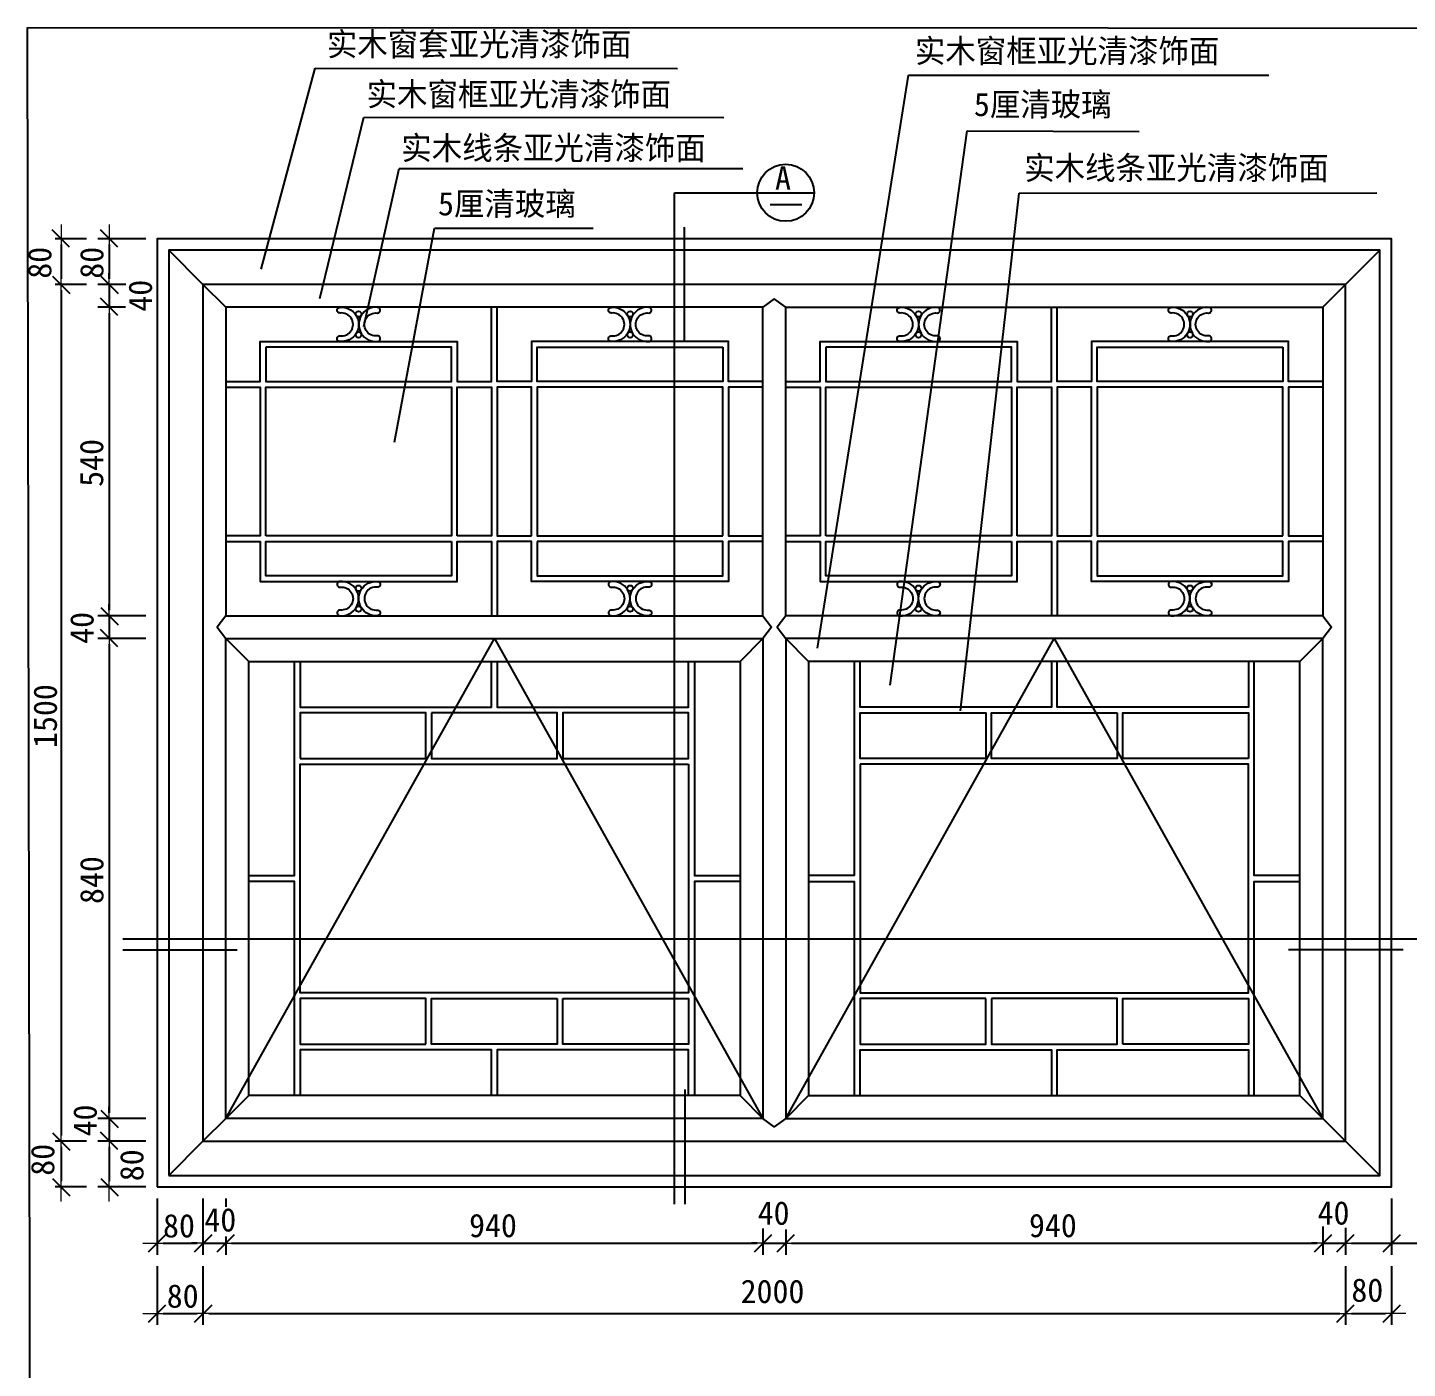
# Model space of a CAD drawing. Header units: metres. Extents: x 1401 to 5183, y 498 to 5304.
# Drawn here: x 1401 to 3816, y 2957 to 5304 of the extents above; entities that cross this region are included whole.
import ezdxf

# ---------------------------------------------------------------- set-up
doc = ezdxf.new("R2010")
doc.units = ezdxf.units.M
for name, color, linetype in [('3', 3, 'Continuous'), ('4', 4, 'Continuous'), ('7', 7, 'Continuous'), ('DIM', 3, 'Continuous'), ('TEXT', 3, 'Continuous')]:
    doc.layers.add(name, color=color, linetype=linetype)
doc.dimstyles.get("Standard").update_dxf_attribs({"dimtxt": 2.5, "dimasz": 2.5, "dimexe": 1.25, "dimexo": 0.625, "dimtad": 1, "dimcen": 2.5, "dimazin": 3, "dimtfac": 1, "dimtmove": 0, "dimatfit": 3})

# ---------------------------------------------------------------- blocks, each defined once
blk = doc.blocks.new('_DOT')
at = {"color": 0, "linetype": 'ByBlock', "lineweight": 15}
blk.add_line((2.52, 0), (-1, 0), dxfattribs=at)
blk.add_lwpolyline([(-1.46, -1.49), (1.58, 1.55)])

msp = doc.modelspace()

# ---------------------------------------------------------------- linework, layer by layer
msp.add_line((2700.67, 4994.01), (2755.99, 4994.01))
at = {"layer": '3'}
for p, q in [((1747.78, 4814.2), (1707.78, 4854.2)), ((3667.78, 4814.2), (3707.78, 4854.2)), ((1787.78, 4194.21), (1747.78, 4234.21)), ((2647.78, 4194.21), (2687.78, 4234.21)), ((2767.78, 4194.21), (2727.78, 4234.21)), ((3627.78, 4194.21), (3667.78, 4234.21)), ((1787.78, 3434.2), (1747.78, 3394.2)), ((2647.78, 3434.2), (2687.78, 3394.2)), ((2727.78, 3394.2), (2767.78, 3434.2)), ((3627.78, 3434.2), (3667.78, 3394.2)), ((1747.78, 3394.2), (1707.78, 3354.2)), ((3667.78, 3394.2), (3707.78, 3354.2))]:
    msp.add_line(p, q, dxfattribs=at)
for points in [[(1400.77, 5303.89), (5183.42, 5302.64), (5183.42, 498.18), (1409.53, 498.18)], [(1647.78, 3294.2), (3767.78, 3294.2), (3767.78, 4914.2), (1647.78, 4914.2)], [(1817.78, 4744.2), (1817.78, 4684.2), (2142.78, 4684.2), (2142.78, 4744.2)], [(2617.78, 4744.2), (2617.78, 4684.2), (2292.78, 4684.2), (2292.78, 4744.2)], [(2797.78, 4744.2), (2797.78, 4684.2), (3122.78, 4684.2), (3122.78, 4744.2)], [(3597.78, 4744.2), (3597.78, 4684.2), (3272.78, 4684.2), (3272.78, 4744.2)], [(1817.78, 4414.21), (1817.78, 4674.2), (2142.78, 4674.2), (2142.78, 4414.21)], [(2152.78, 4414.21), (2152.78, 4674.2), (2212.78, 4674.2), (2212.78, 4414.21)], [(2282.78, 4414.21), (2282.78, 4674.2), (2222.78, 4674.2), (2222.78, 4414.21)], [(2617.78, 4414.21), (2617.78, 4674.2), (2292.78, 4674.2), (2292.78, 4414.21)], [(2797.78, 4414.21), (2797.78, 4674.2), (3122.78, 4674.2), (3122.78, 4414.21)], [(3132.78, 4414.21), (3132.78, 4674.2), (3192.78, 4674.2), (3192.78, 4414.21)], [(3262.78, 4414.21), (3262.78, 4674.2), (3202.78, 4674.2), (3202.78, 4414.21)], [(3597.78, 4414.21), (3597.78, 4674.2), (3272.78, 4674.2), (3272.78, 4414.21)], [(2142.78, 4404.21), (2142.78, 4344.21), (1817.78, 4344.21), (1817.78, 4404.21)], [(2292.78, 4404.21), (2292.78, 4344.21), (2617.78, 4344.21), (2617.78, 4404.21)], [(3122.78, 4404.21), (3122.78, 4344.21), (2797.78, 4344.21), (2797.78, 4404.21)], [(3272.78, 4404.21), (3272.78, 4344.21), (3597.78, 4344.21), (3597.78, 4404.21)], [(1877.78, 4024.21), (2097.78, 4024.21), (2097.78, 4104.21), (1877.78, 4104.21)], [(2107.78, 4104.21), (2107.78, 4024.21), (2327.78, 4024.21), (2327.78, 4104.21)], [(2337.78, 4024.21), (2557.78, 4024.21), (2557.78, 4104.21), (2337.78, 4104.21)], [(3077.78, 4024.21), (2857.78, 4024.21), (2857.78, 4104.21), (3077.78, 4104.21)], [(3307.78, 4104.21), (3307.78, 4024.21), (3087.78, 4024.21), (3087.78, 4104.21)], [(3537.78, 4024.21), (3317.78, 4024.21), (3317.78, 4104.21), (3537.78, 4104.21)], [(2557.78, 4014.21), (2557.78, 3614.2), (1877.78, 3614.2), (1877.78, 4014.21)], [(2857.78, 4014.21), (2857.78, 3614.2), (3537.78, 3614.2), (3537.78, 4014.21)], [(2097.78, 3524.2), (2097.78, 3604.2), (1877.78, 3604.2), (1877.78, 3524.2)], [(2327.78, 3604.2), (2327.78, 3524.2), (2107.78, 3524.2), (2107.78, 3604.2)], [(2337.78, 3604.2), (2557.78, 3604.2), (2557.78, 3524.2), (2337.78, 3524.2)], [(3077.78, 3604.2), (2857.78, 3604.2), (2857.78, 3524.2), (3077.78, 3524.2)], [(3087.78, 3604.2), (3087.78, 3524.2), (3307.78, 3524.2), (3307.78, 3604.2)], [(3317.78, 3524.2), (3317.78, 3604.2), (3537.78, 3604.2), (3537.78, 3524.2)]]:
    msp.add_lwpolyline(points, close=True, dxfattribs=at)
for points in [[(1747.78, 4684.2), (1807.78, 4684.2), (1807.78, 4754.2), (2152.78, 4754.2), (2152.78, 4684.2), (2212.78, 4684.2), (2212.78, 4814.2)], [(2687.78, 4684.2), (2627.78, 4684.2), (2627.78, 4754.2), (2282.78, 4754.2), (2282.78, 4684.2), (2222.78, 4684.2), (2222.78, 4814.2)], [(2727.78, 4814.2), (2707.78, 4829.2), (2687.78, 4814.2)], [(2727.78, 4684.2), (2787.78, 4684.2), (2787.78, 4754.2), (3132.78, 4754.2), (3132.78, 4684.2), (3192.78, 4684.2), (3192.78, 4814.2)], [(3667.78, 4684.2), (3607.78, 4684.2), (3607.78, 4754.2), (3262.78, 4754.2), (3262.78, 4684.2), (3202.78, 4684.2), (3202.78, 4814.2)], [(1747.78, 4674.2), (1807.78, 4674.2), (1807.78, 4414.21), (1747.78, 4414.21)], [(2687.78, 4674.2), (2627.78, 4674.2), (2627.78, 4414.21), (2687.78, 4414.21)], [(2727.78, 4674.2), (2787.78, 4674.2), (2787.78, 4414.21), (2727.78, 4414.21)], [(3667.78, 4674.2), (3607.78, 4674.2), (3607.78, 4414.21), (3667.78, 4414.21)], [(1747.78, 4404.21), (1807.78, 4404.21), (1807.78, 4334.21), (2152.78, 4334.21), (2152.78, 4404.21), (2212.78, 4404.21), (2212.78, 4274.21)], [(2687.78, 4404.21), (2627.78, 4404.21), (2627.78, 4334.21), (2282.78, 4334.21), (2282.78, 4404.21), (2222.78, 4404.21), (2222.78, 4274.21)], [(2727.78, 4404.21), (2787.78, 4404.21), (2787.78, 4334.21), (3132.78, 4334.21), (3132.78, 4404.21), (3192.78, 4404.21), (3192.78, 4274.21)], [(3667.78, 4404.21), (3607.78, 4404.21), (3607.78, 4334.21), (3262.78, 4334.21), (3262.78, 4404.21), (3202.78, 4404.21), (3202.78, 4274.21)], [(1747.78, 4274.21), (1732.78, 4254.21), (1747.78, 4234.21)], [(2687.78, 4274.21), (2702.78, 4254.21), (2687.78, 4234.21)], [(2727.78, 4274.21), (2712.78, 4254.21), (2727.78, 4234.21)], [(3667.78, 4274.21), (3682.78, 4254.21), (3667.78, 4234.21)], [(1747.78, 3394.2), (2217.78, 4234.21), (2687.78, 3394.2)], [(2727.78, 3394.2), (3197.78, 4234.21), (3667.78, 3394.2)], [(1787.78, 3819.2), (1867.78, 3819.2), (1867.78, 4194.21)], [(1877.78, 4194.21), (1877.78, 4114.21), (2212.78, 4114.21), (2212.78, 4194.21)], [(2222.78, 4194.21), (2222.78, 4114.21), (2557.78, 4114.21), (2557.78, 4194.21)], [(2567.78, 4194.21), (2567.78, 3819.2), (2647.78, 3819.2)], [(2847.78, 4194.21), (2847.78, 3819.2), (2767.78, 3819.2)], [(3192.78, 4194.21), (3192.78, 4114.21), (2857.78, 4114.21), (2857.78, 4194.21)], [(3537.78, 4194.21), (3537.78, 4114.21), (3202.78, 4114.21), (3202.78, 4194.21)], [(3627.78, 3819.2), (3547.78, 3819.2), (3547.78, 4194.21)], [(1867.78, 3434.2), (1867.78, 3809.2), (1787.78, 3809.2)], [(2647.78, 3809.2), (2567.78, 3809.2), (2567.78, 3434.2)], [(2767.78, 3809.2), (2847.78, 3809.2), (2847.78, 3434.2)], [(3547.78, 3434.2), (3547.78, 3809.2), (3627.78, 3809.2)], [(2212.78, 3434.2), (2212.78, 3514.2), (1877.78, 3514.2), (1877.78, 3434.2)], [(2557.78, 3434.2), (2557.78, 3514.2), (2222.78, 3514.2), (2222.78, 3434.2)], [(2857.78, 3434.2), (2857.78, 3514.2), (3192.78, 3514.2), (3192.78, 3434.2)], [(3202.78, 3434.2), (3202.78, 3514.2), (3537.78, 3514.2), (3537.78, 3434.2)], [(2727.78, 3394.2), (2707.78, 3379.2), (2687.78, 3394.2)]]:
    msp.add_lwpolyline(points, dxfattribs=at)
for points in [[(1947.64, 4764.26, 1.14), (1947.64, 4804.15, -1.01), (1947.64, 4814.08, -1.09), (1947.64, 4754.33, -1.01)], [(2012.92, 4764.26, -1.14), (2012.92, 4804.15, 1.01), (2012.92, 4814.08, 1.09), (2012.92, 4754.33, 1.01)], [(2422.64, 4764.26, 1.14), (2422.64, 4804.15, -1.01), (2422.64, 4814.08, -1.09), (2422.64, 4754.33, -1.01)], [(2487.92, 4764.26, -1.14), (2487.92, 4804.15, 1.01), (2487.92, 4814.08, 1.09), (2487.92, 4754.33, 1.01)], [(2927.64, 4764.26, 1.14), (2927.64, 4804.15, -1.01), (2927.64, 4814.08, -1.09), (2927.64, 4754.33, -1.01)], [(2992.92, 4764.26, -1.14), (2992.92, 4804.15, 1.01), (2992.92, 4814.08, 1.09), (2992.92, 4754.33, 1.01)], [(3402.64, 4764.26, 1.14), (3402.64, 4804.15, -1.01), (3402.64, 4814.08, -1.09), (3402.64, 4754.33, -1.01)], [(3467.92, 4764.26, -1.14), (3467.92, 4804.15, 1.01), (3467.92, 4814.08, 1.09), (3467.92, 4754.33, 1.01)], [(1947.64, 4324.15, -1.14), (1947.64, 4284.25, 1.01), (1947.64, 4274.33, 1.09), (1947.64, 4334.08, 1.01)], [(2012.92, 4324.15, 1.14), (2012.92, 4284.25, -1.01), (2012.92, 4274.33, -1.09), (2012.92, 4334.08, -1.01)], [(2422.64, 4324.15, -1.14), (2422.64, 4284.25, 1.01), (2422.64, 4274.33, 1.09), (2422.64, 4334.08, 1.01)], [(2487.92, 4324.15, 1.14), (2487.92, 4284.25, -1.01), (2487.92, 4274.33, -1.09), (2487.92, 4334.08, -1.01)], [(2927.64, 4324.15, -1.14), (2927.64, 4284.25, 1.01), (2927.64, 4274.33, 1.09), (2927.64, 4334.08, 1.01)], [(2992.92, 4324.15, 1.14), (2992.92, 4284.25, -1.01), (2992.92, 4274.33, -1.09), (2992.92, 4334.08, -1.01)], [(3402.64, 4324.15, -1.14), (3402.64, 4284.25, 1.01), (3402.64, 4274.33, 1.09), (3402.64, 4334.08, 1.01)], [(3467.92, 4324.15, 1.14), (3467.92, 4284.25, -1.01), (3467.92, 4274.33, -1.09), (3467.92, 4334.08, -1.01)]]:
    msp.add_lwpolyline(points, format="xyb", close=True, dxfattribs=at)
for centre in [(1980.18, 4802.39), (2455.38, 4802.39), (2960.18, 4802.39), (3435.38, 4802.39), (1980.18, 4766.02), (2455.38, 4766.02), (2960.18, 4766.02), (3435.38, 4766.02), (1980.18, 4322.39), (2455.38, 4322.39), (2960.18, 4322.39), (3435.38, 4322.39), (1980.18, 4286.02), (2455.38, 4286.02), (2960.18, 4286.02), (3435.38, 4286.02)]:
    msp.add_circle(centre, 5, dxfattribs=at)
at = {"layer": '4'}
for points in [[(1627.78, 3274.2), (3787.78, 3274.2), (3787.78, 4934.2), (1627.78, 4934.2)], [(1707.78, 3354.2), (3707.78, 3354.2), (3707.78, 4854.2), (1707.78, 4854.2)], [(2687.78, 3394.2), (1747.78, 3394.2), (1747.78, 4234.21), (2687.78, 4234.21)], [(2727.78, 3394.2), (3667.78, 3394.2), (3667.78, 4234.21), (2727.78, 4234.21)]]:
    msp.add_lwpolyline(points, close=True, dxfattribs=at)
at = {"layer": '7'}
for p, q in [((1707.78, 4854.2), (1647.78, 4914.2)), ((3767.78, 4914.2), (3707.78, 4854.2)), ((1707.78, 3354.2), (1647.78, 3294.2)), ((3707.78, 3354.2), (3767.78, 3294.2))]:
    msp.add_line(p, q, dxfattribs=at)
for points in [[(2687.78, 4274.21), (2687.78, 4814.2), (1747.78, 4814.2), (1747.78, 4274.21)], [(2727.78, 4274.21), (2727.78, 4814.2), (3667.78, 4814.2), (3667.78, 4274.21)], [(2647.78, 3434.2), (1787.78, 3434.2), (1787.78, 4194.21), (2647.78, 4194.21)], [(2767.78, 3434.2), (3627.78, 3434.2), (3627.78, 4194.21), (2767.78, 4194.21)]]:
    msp.add_lwpolyline(points, close=True, dxfattribs=at)
at = {"layer": 'DIM'}
for p, q in [((2532.92, 5014.7), (2777.42, 5014.7)), ((2532.92, 3244.19), (2532.92, 5014.7)), ((2550.19, 4954.49), (2550.19, 4753.92)), ((1503.74, 4934.2), (1449.16, 4934.2)), ((1607.78, 4934.2), (1523.74, 4934.2)), ((1459.38, 4924.2), (1459.38, 4864.2)), ((1543.74, 4924.2), (1543.74, 4864.2)), ((1543.74, 4864.2), (1543.74, 4874.2)), ((1503.74, 4854.2), (1449.16, 4854.2)), ((1503.74, 4854.2), (1449.16, 4854.2)), ((1459.38, 4844.2), (1459.38, 3364.2)), ((1569.6, 4854.2), (1523.74, 4854.2)), ((1572.58, 4854.2), (1523.74, 4854.2)), ((1543.74, 4854.2), (1543.74, 4814.2)), ((1572.03, 4814.2), (1523.74, 4814.2)), ((1572.03, 4814.2), (1523.74, 4814.2)), ((1543.74, 4804.2), (1543.74, 4794.2)), ((1543.74, 4804.2), (1543.74, 4284.21)), ((1543.74, 4284.21), (1543.74, 4294.21)), ((1607.78, 4274.21), (1523.74, 4274.21)), ((1607.78, 4274.21), (1523.74, 4274.21)), ((1543.74, 4274.21), (1543.74, 4234.21)), ((1607.78, 4234.21), (1523.74, 4234.21)), ((1607.78, 4234.21), (1523.74, 4234.21)), ((1543.74, 4224.21), (1543.74, 4214.21)), ((1543.74, 4224.21), (1543.74, 3404.2)), ((1567.22, 3708.47), (3932.28, 3708.47)), ((1567.22, 3689.27), (1767.78, 3689.27)), ((3808.34, 3689.27), (3607.78, 3689.27)), ((2551.87, 3244.31), (2551.87, 3444.87)), ((1543.74, 3404.2), (1543.74, 3414.2)), ((1607.78, 3394.2), (1523.74, 3394.2)), ((1607.78, 3394.2), (1523.74, 3394.2)), ((1543.74, 3394.2), (1543.74, 3354.2)), ((1503.74, 3354.2), (1449.16, 3354.2)), ((1503.74, 3354.2), (1449.16, 3354.2)), ((1459.38, 3344.2), (1459.38, 3284.2)), ((1607.78, 3354.2), (1523.74, 3354.2)), ((1607.78, 3354.2), (1523.74, 3354.2)), ((1543.74, 3344.2), (1543.74, 3284.2)), ((1543.74, 3344.2), (1543.74, 3334.2)), ((1503.74, 3274.2), (1449.16, 3274.2)), ((1607.78, 3274.2), (1523.74, 3274.2)), ((1627.78, 3254.2), (1627.78, 3155.61)), ((1707.78, 3254.2), (1707.78, 3155.61)), ((1707.78, 3254.2), (1707.78, 3155.61)), ((1747.78, 3254.2), (1747.78, 3239.42)), ((1747.78, 3254.2), (1747.78, 3242.5)), ((3787.78, 3254.2), (3787.78, 3155.61)), ((2687.78, 3201.34), (2687.78, 3155.61)), ((2727.78, 3199.55), (2727.78, 3155.61)), ((3667.78, 3205.24), (3667.78, 3155.61)), ((3667.78, 3198.76), (3667.78, 3155.61)), ((3707.78, 3202.77), (3707.78, 3155.61)), ((1637.78, 3175.61), (1697.78, 3175.61)), ((1697.78, 3175.61), (1687.78, 3175.61)), ((1707.78, 3175.61), (1747.78, 3175.61)), ((1747.78, 3187.46), (1747.78, 3155.61)), ((1747.78, 3183.55), (1747.78, 3155.61)), ((1757.78, 3175.61), (1767.78, 3175.61)), ((1757.78, 3175.61), (2677.78, 3175.61)), ((2677.78, 3175.61), (2667.78, 3175.61)), ((2687.78, 3175.61), (2727.78, 3175.61)), ((2737.78, 3175.61), (2747.78, 3175.61)), ((2737.78, 3175.61), (3657.78, 3175.61)), ((3657.78, 3175.61), (3647.78, 3175.61)), ((3667.78, 3175.61), (3707.78, 3175.61)), ((3707.78, 3187.76), (3707.78, 3155.61)), ((3717.78, 3175.61), (3727.78, 3175.61)), ((3717.78, 3175.61), (3875.83, 3175.61)), ((1627.78, 3135.61), (1627.78, 3032.57)), ((1707.78, 3135.61), (1707.78, 3032.57)), ((1707.78, 3135.61), (1707.78, 3032.57)), ((3707.78, 3135.61), (3707.78, 3032.57)), ((3707.78, 3135.61), (3707.78, 3032.57)), ((3787.78, 3135.61), (3787.78, 3032.57)), ((1637.78, 3052.57), (1697.78, 3052.57)), ((1717.78, 3052.57), (3697.78, 3052.57)), ((3717.78, 3052.57), (3777.78, 3052.57))]:
    msp.add_line(p, q, dxfattribs=at)
msp.add_circle((2727.57, 5014.7), 49.85, dxfattribs=at)

# ---------------------------------------------------------------- block references
at = {"layer": 'DIM', "xscale": 10, "yscale": 10, "zscale": 10}
for p, rotation in [((1459.38, 4934.2), 90), ((1543.74, 4934.2), 90), ((1459.38, 4854.2), 270), ((1543.74, 4854.2), 270), ((1543.74, 4814.2), 90), ((1543.74, 4274.21), 270), ((1543.74, 4234.21), 90), ((1543.74, 3394.2), 270), ((1459.38, 3354.2), 270), ((1543.74, 3354.2), 90), ((1459.38, 3274.2), 270), ((1543.74, 3274.2), 270), ((1627.78, 3175.61), 180), ((1747.78, 3175.61), 180), ((2727.78, 3175.61), 180), ((3707.78, 3175.61), 180), ((1627.78, 3052.57), 180), ((3707.78, 3052.57), 180)]:
    msp.add_blockref('_DOT', p, dxfattribs=dict(at, rotation=rotation))
for p in [(1707.78, 3175.61), (2687.78, 3175.61), (3667.78, 3175.61), (3787.78, 3175.61), (1707.78, 3052.57), (3787.78, 3052.57)]:
    msp.add_blockref('_DOT', p, dxfattribs=at)

# ---------------------------------------------------------------- texts
for s, p in [('80', (1442.34, 4864.26)), ('80', (1533.5, 4864.26)), ('40', (1618.41, 4806.63)), ('540', (1533.16, 4499.93)), ('40', (1516.23, 4225.07)), ('1500', (1452.06, 4042.82)), ('840', (1533.5, 3769.58)), ('40', (1521.76, 3362.67)), ('80', (1447.51, 3293.88)), ('80', (1603.56, 3284.26))]:
    msp.add_text(s, height=41, rotation=90).set_placement(p)
for s, p in [('40', (1710.2, 3196.19)), ('40', (2678.65, 3208.02)), ('40', (3658.65, 3208.36)), ('80', (1637.84, 3185.84)), ('940', (2173.5, 3186.3)), ('940', (3153.5, 3186.3)), ('80', (1644.36, 3062.8)), ('2000', (2648.82, 3070.99)), ('80', (3717.84, 3073.15))]:
    msp.add_text(s, height=41).set_placement(p)
at = {"layer": 'DIM'}
msp.add_text('A', height=41, dxfattribs=at).set_placement((2709.04, 5020.14))
at = {"layer": 'TEXT'}
for s, p in [('实木窗套亚光清漆饰面', (1924.55, 5254.27)), ('实木窗框亚光清漆饰面', (2953.83, 5242.55)), ('实木窗框亚光清漆饰面', (1994.11, 5166.74)), ('5厘清玻璃', (3057.09, 5148.95)), ('实木线条亚光清漆饰面', (2054.91, 5072.71)), ('实木线条亚光清漆饰面', (3145.15, 5037.72)), ('5厘清玻璃', (2119.14, 4975.1))]:
    msp.add_text(s, height=41, dxfattribs=at).set_placement(p)

# ---------------------------------------------------------------- leaders
at = {"layer": 'DIM'}
for points in [[(1809.47, 4880.82), (1904.05, 5233.11), (2538.09, 5232.27)], [(2783.46, 4217.35), (2942.45, 5220.38), (3573.11, 5220.31)], [(1912.11, 4829.54), (1989.23, 5147.28), (2619.14, 5146.62)], [(2910.6, 4152.53), (3045.32, 5123.08), (3346.26, 5122.14)], [(1989.09, 4780.82), (2050.92, 5057.13), (2652.88, 5057.13)], [(3033.92, 4107.76), (3136.44, 5013.73), (3762.56, 5014.53)], [(2042.98, 4578.24), (2112.72, 4952.51), (2390.59, 4952.51)]]:
    msp.add_leader(points, dimstyle='Standard', dxfattribs=at)

doc.saveas('drawing.dxf')
